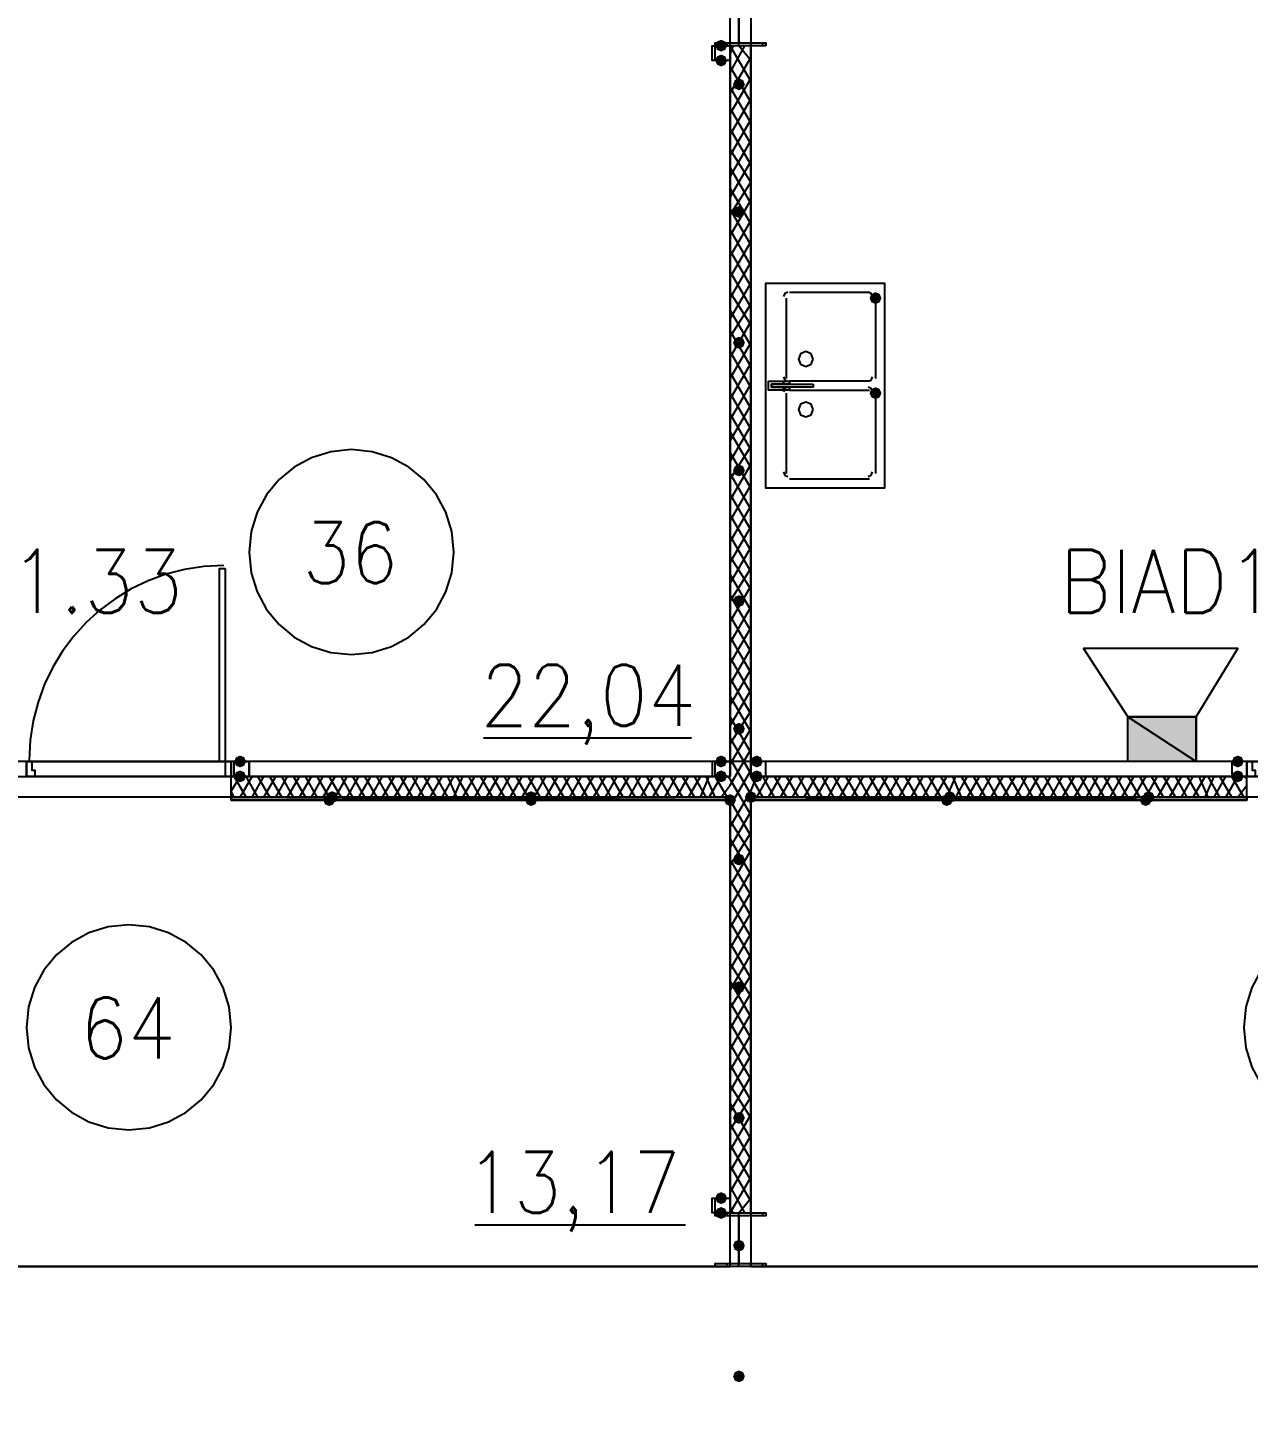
# Model space of a CAD drawing. Header units: millimetres. Extents: x 0 to 420, y 0 to 297.
# Drawn here: x 124.02 to 141.41, y 165.66 to 185.5 of the extents above; entities that cross this region are included whole.
import ezdxf

# ---------------------------------------------------------------- set-up
doc = ezdxf.new("R2010")
doc.units = ezdxf.units.MM
doc.layers.get('0').update_dxf_attribs({"linetype": 'CONTINUOUS'})
doc.styles.get("Standard").update_dxf_attribs({"font": 'STANDARD'})

msp = doc.modelspace()

# ---------------------------------------------------------------- hatches: boundary and pattern name
at = {"true_color": 0x000007}
for points in [[(133.985, 185.250667), (133.960129, 185.190871), (133.900333, 185.166), (133.840538, 185.190871), (133.815667, 185.250667), (133.840537, 185.310462), (133.900333, 185.335333), (133.960129, 185.310463)], [(133.985, 185.039), (133.960129, 184.979204), (133.900333, 184.954333), (133.840538, 184.979204), (133.815667, 185.039), (133.840537, 185.098796), (133.900333, 185.123667), (133.960129, 185.098796)], [(134.239, 184.700333), (134.214129, 184.640537), (134.154333, 184.615667), (134.094538, 184.640537), (134.069667, 184.700333), (134.094537, 184.760129), (134.154333, 184.785), (134.214129, 184.760129)], [(134.239, 182.88), (134.214129, 182.820204), (134.154333, 182.795333), (134.094538, 182.820204), (134.069667, 182.88), (134.094537, 182.939796), (134.154333, 182.964667), (134.214129, 182.939796)], [(136.186333, 181.652333), (136.161463, 181.592537), (136.101667, 181.567667), (136.041871, 181.592537), (136.017, 181.652333), (136.041871, 181.712129), (136.101667, 181.737), (136.161462, 181.712129)], [(134.239, 181.017333), (134.214129, 180.957537), (134.154333, 180.932667), (134.094538, 180.957537), (134.069667, 181.017333), (134.094537, 181.077129), (134.154333, 181.102), (134.214129, 181.077129)], [(136.186333, 180.297667), (136.161463, 180.237871), (136.101667, 180.213), (136.041871, 180.237871), (136.017, 180.297667), (136.041871, 180.357462), (136.101667, 180.382333), (136.161462, 180.357463)], [(134.239, 179.197), (134.214129, 179.137204), (134.154333, 179.112333), (134.094538, 179.137204), (134.069667, 179.197), (134.094537, 179.256796), (134.154333, 179.281667), (134.214129, 179.256796)], [(134.239, 177.334333), (134.214129, 177.274538), (134.154333, 177.249667), (134.094538, 177.274538), (134.069667, 177.334333), (134.094537, 177.394129), (134.154333, 177.419), (134.214129, 177.394129)], [(134.239, 175.514), (134.214129, 175.454204), (134.154333, 175.429333), (134.094538, 175.454204), (134.069667, 175.514), (134.094537, 175.573796), (134.154333, 175.598667), (134.214129, 175.573796)], [(127.127, 175.048333), (127.102129, 174.988537), (127.042333, 174.963667), (126.982538, 174.988537), (126.957667, 175.048333), (126.982537, 175.108129), (127.042333, 175.133), (127.102129, 175.108129)], [(133.985, 175.048333), (133.960129, 174.988537), (133.900333, 174.963667), (133.840538, 174.988537), (133.815667, 175.048333), (133.840537, 175.108129), (133.900333, 175.133), (133.960129, 175.108129)], [(134.493, 175.048333), (134.468129, 174.988537), (134.408333, 174.963667), (134.348537, 174.988537), (134.323667, 175.048333), (134.348537, 175.108129), (134.408333, 175.133), (134.468129, 175.108129)], [(141.351, 175.048333), (141.326129, 174.988537), (141.266333, 174.963667), (141.206538, 174.988537), (141.181667, 175.048333), (141.206537, 175.108129), (141.266333, 175.133), (141.326129, 175.108129)], [(127.127, 174.836667), (127.102129, 174.776871), (127.042333, 174.752), (126.982538, 174.776871), (126.957667, 174.836667), (126.982537, 174.896462), (127.042333, 174.921333), (127.102129, 174.896463)], [(133.985, 174.836667), (133.960129, 174.776871), (133.900333, 174.752), (133.840538, 174.776871), (133.815667, 174.836667), (133.840537, 174.896462), (133.900333, 174.921333), (133.960129, 174.896463)], [(134.493, 174.836667), (134.468129, 174.776871), (134.408333, 174.752), (134.348537, 174.776871), (134.323667, 174.836667), (134.348537, 174.896462), (134.408333, 174.921333), (134.468129, 174.896463)], [(141.351, 174.836667), (141.326129, 174.776871), (141.266333, 174.752), (141.206538, 174.776871), (141.181667, 174.836667), (141.206537, 174.896462), (141.266333, 174.921333), (141.326129, 174.896463)], [(134.239, 173.651333), (134.214129, 173.591537), (134.154333, 173.566667), (134.094538, 173.591537), (134.069667, 173.651333), (134.094537, 173.711129), (134.154333, 173.736), (134.214129, 173.711129)], [(134.239, 171.831), (134.214129, 171.771204), (134.154333, 171.746333), (134.094538, 171.771204), (134.069667, 171.831), (134.094537, 171.890796), (134.154333, 171.915667), (134.214129, 171.890796)], [(134.239, 169.968333), (134.214129, 169.908537), (134.154333, 169.883667), (134.094538, 169.908537), (134.069667, 169.968333), (134.094537, 170.028129), (134.154333, 170.053), (134.214129, 170.028129)], [(133.985, 168.825333), (133.960129, 168.765537), (133.900333, 168.740667), (133.840538, 168.765537), (133.815667, 168.825333), (133.840537, 168.885129), (133.900333, 168.91), (133.960129, 168.885129)], [(133.985, 168.613667), (133.960129, 168.553871), (133.900333, 168.529), (133.840538, 168.553871), (133.815667, 168.613667), (133.840537, 168.673462), (133.900333, 168.698333), (133.960129, 168.673463)], [(134.239, 168.148), (134.214129, 168.088204), (134.154333, 168.063333), (134.094538, 168.088204), (134.069667, 168.148), (134.094537, 168.207796), (134.154333, 168.232667), (134.214129, 168.207796)], [(134.239, 166.285333), (134.214129, 166.225537), (134.154333, 166.200667), (134.094538, 166.225537), (134.069667, 166.285333), (134.094537, 166.345129), (134.154333, 166.37), (134.214129, 166.345129)]]:
    msp.add_hatch(color=0, dxfattribs=at).paths.add_polyline_path(points, flags=0)
at = {"true_color": 0x000052}
h = msp.add_hatch(color=0, dxfattribs=at)
h.paths.add_polyline_path([(140.673668, 175.683333), (139.700001, 175.683333), (140.673668, 175.048333)], flags=0)
h.paths.add_polyline_path([(139.700001, 175.683333), (140.673668, 175.048333), (139.700001, 175.048333)], flags=0)
at = {"true_color": 0x0000fe}
for points in [[(128.439333, 174.540333), (128.414462, 174.480537), (128.354667, 174.455667), (128.294871, 174.480537), (128.27, 174.540333), (128.294871, 174.600129), (128.354667, 174.625), (128.414462, 174.600129)], [(131.275667, 174.540333), (131.250796, 174.480537), (131.191, 174.455667), (131.131204, 174.480537), (131.106333, 174.540333), (131.131204, 174.600129), (131.191, 174.625), (131.250796, 174.600129)], [(134.408333, 174.540333), (134.383463, 174.480537), (134.323667, 174.455667), (134.263871, 174.480537), (134.239, 174.540333), (134.263871, 174.600129), (134.323667, 174.625), (134.383462, 174.600129)], [(134.408333, 174.540333), (134.383463, 174.480537), (134.323667, 174.455667), (134.263871, 174.480537), (134.239, 174.540333), (134.263871, 174.600129), (134.323667, 174.625), (134.383462, 174.600129)], [(137.244667, 174.540333), (137.219796, 174.480537), (137.16, 174.455667), (137.100204, 174.480537), (137.075333, 174.540333), (137.100204, 174.600129), (137.16, 174.625), (137.219796, 174.600129)], [(140.081, 174.540333), (140.056129, 174.480537), (139.996333, 174.455667), (139.936538, 174.480537), (139.911667, 174.540333), (139.936537, 174.600129), (139.996333, 174.625), (140.056129, 174.600129)], [(128.397, 174.498), (128.372129, 174.438204), (128.312333, 174.413333), (128.252538, 174.438204), (128.227667, 174.498), (128.252537, 174.557796), (128.312333, 174.582667), (128.372129, 174.557796)], [(131.275667, 174.498), (131.250796, 174.438204), (131.191, 174.413333), (131.131204, 174.438204), (131.106333, 174.498), (131.131204, 174.557796), (131.191, 174.582667), (131.250796, 174.557796)], [(134.112, 174.498), (134.087129, 174.438204), (134.027333, 174.413333), (133.967538, 174.438204), (133.942667, 174.498), (133.967537, 174.557796), (134.027333, 174.582667), (134.087129, 174.557796)], [(134.112, 174.498), (134.087129, 174.438204), (134.027333, 174.413333), (133.967538, 174.438204), (133.942667, 174.498), (133.967537, 174.557796), (134.027333, 174.582667), (134.087129, 174.557796)], [(137.202333, 174.498), (137.177462, 174.438204), (137.117667, 174.413333), (137.057871, 174.438204), (137.033, 174.498), (137.057871, 174.557796), (137.117667, 174.582667), (137.177462, 174.557796)], [(140.038667, 174.498), (140.013796, 174.438204), (139.954, 174.413333), (139.894204, 174.438204), (139.869333, 174.498), (139.894204, 174.557796), (139.954, 174.582667), (140.013796, 174.557796)]]:
    msp.add_hatch(color=0, dxfattribs=at).paths.add_polyline_path(points, flags=0)
at = {"true_color": 0x000007}
h = msp.add_hatch(color=0, dxfattribs=at)
h.paths.add_polyline_path([(134.027333, 174.540333), (126.915333, 174.540333), (134.027333, 174.498)], flags=0)
h.paths.add_polyline_path([(126.915333, 174.540333), (134.027333, 174.498), (126.915333, 174.498)], flags=0)
h = msp.add_hatch(color=0, dxfattribs=at)
h.paths.add_polyline_path([(141.393333, 174.540333), (134.323667, 174.540333), (141.393333, 174.498)], flags=0)
h.paths.add_polyline_path([(134.323667, 174.540333), (141.393333, 174.498), (134.323667, 174.498)], flags=0)

# ---------------------------------------------------------------- linework, layer by layer
at = {"color": 0, "true_color": 0x000005}
msp.add_lwpolyline([(227.711001, 149.817666), (250.909667, 149.817666), (250.909667, 138.175999), (252.899334, 138.175999), (252.899334, 138.133666), (252.899334, 138.175999), (256.159001, 138.175999), (256.159001, 149.817666), (373.168334, 149.817666), (373.168334, 175.048333), (260.773334, 175.048333), (255.100667, 175.048333), (255.100667, 153.966333), (254.889001, 153.966333), (254.592667, 153.966333), (254.592667, 186.393666), (253.830667, 186.393666), (238.633001, 186.393666), (238.633001, 175.048333), (226.737334, 175.048333), (122.343335, 175.048333)], dxfattribs=at)
at = {"color": 0, "true_color": 0x000007}
for points in [[(134.027333, 174.836667), (134.027333, 185.970333), (117.432667, 185.970333), (117.432667, 174.836667)], [(134.535333, 185.250667), (133.815667, 185.250667), (133.815667, 185.293), (134.154333, 185.293), (134.154333, 185.928), (133.815667, 185.928), (133.815667, 185.970333), (134.535333, 185.970333), (134.535333, 185.928), (134.154333, 185.928), (134.154333, 185.293), (134.535333, 185.293)], [(134.323667, 185.970333), (134.323667, 174.836667), (151.426333, 174.836667), (151.426333, 185.970333)], [(134.027333, 185.039), (133.815667, 185.039), (133.815667, 185.250667), (134.027333, 185.250667), (134.027333, 185.039), (133.773333, 185.039), (133.773333, 185.250667), (134.027333, 185.250667)], [(136.228667, 181.821667), (136.228667, 178.985333), (136.228667, 178.943), (136.186333, 178.943), (134.577667, 178.943), (134.535333, 178.943), (134.535333, 178.985333), (134.535333, 181.821667), (134.535333, 181.864), (134.577667, 181.864), (136.186333, 181.864), (136.228667, 181.864)], [(135.212667, 180.7845), (135.181673, 180.85934), (135.106833, 180.890333), (135.031993, 180.85934), (135.001, 180.7845), (135.031993, 180.70966), (135.106833, 180.678667), (135.181673, 180.70966)], [(134.789333, 180.467), (134.789333, 180.424667), (134.62, 180.424667), (134.62, 180.382333), (134.789333, 180.382333), (134.789333, 180.34), (134.577667, 180.34), (134.577667, 180.467)], [(135.212667, 180.424667), (135.212667, 180.382333), (134.62, 180.382333), (134.62, 180.424667)], [(134.874, 180.467), (134.874, 180.424667), (134.789333, 180.424667), (134.789333, 180.467)], [(134.874, 180.34), (134.789333, 180.34), (134.789333, 180.382333), (134.874, 180.382333)], [(135.212667, 180.064833), (135.181673, 180.139673), (135.106833, 180.170667), (135.031993, 180.139673), (135.001, 180.064833), (135.031993, 179.989993), (135.106833, 179.959), (135.181673, 179.989993)], [(126.830667, 177.8), (126.830667, 175.048333), (126.746, 175.048333), (126.746, 177.8)], [(124.121333, 174.836667), (124.121333, 174.921333), (124.079, 174.921333), (124.079, 175.048333), (123.994333, 175.048333), (123.994333, 174.836667)], [(126.915333, 174.836667), (126.915333, 175.048333), (126.830667, 175.048333), (126.830667, 174.921333), (126.830667, 174.836667)], [(126.915333, 174.836667), (127.169333, 174.836667), (127.169333, 175.048333), (126.915333, 175.048333)], [(126.957667, 174.836667), (126.957667, 175.048333), (127.169333, 175.048333), (127.169333, 174.836667)], [(133.773333, 174.836667), (134.027333, 174.836667), (134.027333, 175.048333), (133.773333, 175.048333)], [(133.815667, 174.836667), (133.815667, 175.048333), (134.027333, 175.048333), (134.027333, 174.836667)], [(134.323667, 174.836667), (134.535333, 174.836667), (134.535333, 175.048333), (134.323667, 175.048333), (134.323667, 174.836667), (134.535333, 174.836667), (134.535333, 175.048333), (134.323667, 175.048333)], [(141.181667, 174.836667), (141.393333, 174.836667), (141.393333, 175.048333), (141.181667, 175.048333), (141.181667, 174.836667), (141.393333, 174.836667), (141.393333, 175.048333), (141.181667, 175.048333)], [(141.520333, 174.836667), (141.520333, 174.921333), (141.478, 174.921333), (141.478, 175.048333), (141.393333, 175.048333), (141.393333, 174.836667)], [(134.027333, 174.540333), (126.915333, 174.540333), (134.027333, 174.498)], [(126.915333, 174.540333), (134.027333, 174.498), (126.915333, 174.498)], [(126.915333, 174.498), (134.027333, 174.498), (134.027333, 174.540333), (126.915333, 174.540333)], [(126.915333, 174.498), (134.027333, 174.498), (134.027333, 174.540333), (126.915333, 174.540333)], [(141.393333, 174.540333), (134.323667, 174.540333), (141.393333, 174.498)], [(134.323667, 174.540333), (141.393333, 174.498), (134.323667, 174.498)], [(141.393333, 174.540333), (141.393333, 174.498), (134.323667, 174.498), (134.323667, 174.540333), (141.393333, 174.540333), (134.323667, 174.540333), (134.323667, 174.498), (141.393333, 174.498)], [(134.027333, 168.613667), (133.815667, 168.613667), (133.815667, 168.825333), (134.027333, 168.825333), (134.027333, 168.613667), (133.773333, 168.613667), (133.773333, 168.825333), (134.027333, 168.825333)], [(134.535333, 167.851667), (133.815667, 167.851667), (133.815667, 167.894), (134.154333, 167.894), (134.154333, 168.571333), (133.815667, 168.571333), (133.815667, 168.613667), (134.535333, 168.613667), (134.535333, 168.571333), (134.154333, 168.571333), (134.154333, 167.894), (134.535333, 167.894)]]:
    msp.add_lwpolyline(points, close=True, dxfattribs=at)
for points in [[(134.154333, 185.250667), (134.154333, 185.970333)], [(133.815667, 185.250667), (133.815667, 185.293)], [(133.985, 185.250667), (133.985, 185.293)], [(134.027333, 185.123667), (134.069667, 185.250667)], [(134.027333, 184.869667), (134.239, 185.250667)], [(134.323667, 184.742667), (134.027333, 185.250667)], [(134.027333, 185.250667), (134.027333, 174.836667)], [(134.323667, 174.836667), (134.323667, 185.250667), (134.027333, 185.250667)], [(134.323667, 185.039), (134.154333, 185.250667)], [(134.323667, 185.250667), (134.323667, 185.293)], [(134.493, 185.250667), (134.493, 185.293)], [(134.027333, 184.573333), (134.323667, 185.081333)], [(134.323667, 184.446333), (134.027333, 184.954333)], [(134.027333, 184.277), (134.323667, 184.785)], [(134.323667, 184.15), (134.027333, 184.658)], [(134.027333, 183.980667), (134.323667, 184.488667)], [(134.323667, 183.853667), (134.027333, 184.361667)], [(134.027333, 183.684333), (134.323667, 184.192333)], [(134.323667, 183.557333), (134.027333, 184.065333)], [(134.027333, 183.388), (134.323667, 183.896)], [(134.323667, 183.303333), (134.027333, 183.769)], [(134.027333, 183.091667), (134.323667, 183.599667)], [(134.323667, 183.007), (134.027333, 183.515)], [(134.027333, 182.837667), (134.323667, 183.303333)], [(134.323667, 182.710667), (134.027333, 183.218667)], [(134.027333, 182.541333), (134.323667, 183.049333)], [(134.323667, 182.414333), (134.027333, 182.922333)], [(134.027333, 182.245), (134.323667, 182.753)], [(134.323667, 182.118), (134.027333, 182.626)], [(134.027333, 181.948667), (134.323667, 182.456667)], [(134.323667, 181.821667), (134.027333, 182.329667)], [(134.027333, 181.652333), (134.323667, 182.160333)], [(134.323667, 181.525333), (134.027333, 182.033333)], [(134.027333, 181.356), (134.323667, 181.864)], [(134.323667, 181.271333), (134.027333, 181.737)], [(134.852833, 181.737), (134.807939, 181.718394), (134.789333, 181.6735)], [(134.831667, 180.509333), (134.831667, 181.652333)], [(134.874, 181.737), (136.017, 181.737)], [(136.059333, 181.6735), (136.040728, 181.718394), (135.995833, 181.737)], [(136.101667, 181.652333), (136.101667, 180.509333)], [(134.027333, 181.102), (134.323667, 181.567667)], [(134.323667, 180.975), (134.027333, 181.483)], [(134.027333, 180.805667), (134.323667, 181.313667)], [(134.323667, 180.678667), (134.027333, 181.186667)], [(134.027333, 180.509333), (134.323667, 181.017333)], [(134.323667, 180.382333), (134.027333, 180.890333)], [(134.027333, 180.213), (134.323667, 180.721)], [(134.323667, 180.086), (134.027333, 180.594)], [(134.027333, 179.916667), (134.323667, 180.424667)], [(134.789333, 180.5305), (134.807939, 180.485605), (134.852833, 180.467)], [(134.852833, 180.382333), (134.807939, 180.363728), (134.789333, 180.318833)], [(136.017, 180.467), (134.874, 180.467)], [(135.995833, 180.467), (136.040728, 180.485605), (136.059333, 180.5305)], [(136.059333, 180.318833), (136.040728, 180.363728), (135.995833, 180.382333)], [(134.323667, 179.789667), (134.027333, 180.297667)], [(134.831667, 179.154667), (134.831667, 180.297667)], [(134.874, 180.34), (136.017, 180.34)], [(136.101667, 180.297667), (136.101667, 179.154667)], [(134.027333, 179.620333), (134.323667, 180.128333)], [(134.323667, 179.493333), (134.027333, 180.001333)], [(134.027333, 179.324), (134.323667, 179.832)], [(134.323667, 179.239333), (134.027333, 179.747333)], [(130.090333, 178.032833), (130.060661, 178.327177), (129.975561, 178.601329), (129.840905, 178.849416), (129.662566, 179.065566), (129.446416, 179.243905), (129.198329, 179.378561), (128.924177, 179.463661), (128.629833, 179.493333), (128.33549, 179.463661), (128.061338, 179.378561), (127.813251, 179.243905), (127.597101, 179.065566), (127.418762, 178.849416), (127.284106, 178.601329), (127.199005, 178.327177), (127.169333, 178.032833)], [(134.027333, 179.07), (134.323667, 179.535667)], [(134.323667, 178.943), (134.027333, 179.451)], [(134.027333, 178.773667), (134.323667, 179.281667)], [(134.323667, 178.646667), (134.027333, 179.154667)], [(134.789333, 179.175833), (134.807939, 179.130939), (134.852833, 179.112333)], [(136.017, 179.07), (134.874, 179.07)], [(135.995833, 179.112333), (136.040728, 179.130939), (136.059333, 179.175833)], [(134.027333, 178.477333), (134.323667, 178.985333)], [(134.323667, 178.350333), (134.027333, 178.858333)], [(134.027333, 178.181), (134.323667, 178.689)], [(134.323667, 178.054), (134.027333, 178.562)], [(134.027333, 177.884667), (134.323667, 178.392667)], [(134.323667, 177.757667), (134.027333, 178.265667)], [(127.169333, 178.032833), (127.199005, 177.73849), (127.284106, 177.464338), (127.418762, 177.216251), (127.597101, 177.000101), (127.813251, 176.821762), (128.061338, 176.687106), (128.33549, 176.602005), (128.629833, 176.572333), (128.924177, 176.602005), (129.198329, 176.687106), (129.446416, 176.821762), (129.662566, 177.000101), (129.840905, 177.216251), (129.975561, 177.464338), (130.060661, 177.73849), (130.090333, 178.032833)], [(134.027333, 177.588333), (134.323667, 178.096333)], [(126.8095, 177.842333), (126.525991, 177.828018), (126.250673, 177.786), (125.984939, 177.717674), (125.730182, 177.624432), (125.487796, 177.50767), (125.259176, 177.368781), (125.045714, 177.209158), (124.848805, 177.030195), (124.669842, 176.833286), (124.510219, 176.619824), (124.37133, 176.391204), (124.254568, 176.148818), (124.161326, 175.894061), (124.093, 175.628327), (124.050982, 175.353009), (124.036667, 175.0695)], [(134.323667, 177.503667), (134.027333, 177.969333)], [(134.027333, 177.334333), (134.323667, 177.8)], [(134.323667, 177.207333), (134.027333, 177.715333)], [(134.027333, 177.038), (134.323667, 177.546)], [(134.323667, 176.911), (134.027333, 177.419)], [(134.027333, 176.741667), (134.323667, 177.249667)], [(134.323667, 176.614667), (134.027333, 177.122667)], [(134.027333, 176.445333), (134.323667, 176.953333)], [(134.323667, 176.318333), (134.027333, 176.826333)], [(134.027333, 176.149), (134.323667, 176.657)], [(134.323667, 176.022), (134.027333, 176.53)], [(134.027333, 175.852667), (134.323667, 176.360667)], [(134.323667, 175.725667), (134.027333, 176.233667)], [(134.027333, 175.556333), (134.323667, 176.064333)], [(134.323667, 175.471667), (134.027333, 175.979667)], [(134.027333, 175.302333), (134.323667, 175.768)], [(134.323667, 175.175333), (134.027333, 175.683333)], [(134.027333, 175.006), (134.323667, 175.514)], [(130.513667, 175.387), (133.477, 175.387)], [(134.323667, 174.879), (134.027333, 175.387)], [(123.994333, 174.921333), (123.994333, 175.048333), (125.476, 175.048333)], [(125.476, 175.048333), (126.915333, 175.048333), (126.915333, 174.921333)], [(134.027333, 174.709667), (134.323667, 175.217667)], [(134.323667, 174.582667), (134.027333, 175.090667)], [(141.393333, 174.921333), (141.393333, 175.048333), (142.875, 175.048333)], [(125.476, 174.836667), (123.994333, 174.836667), (123.994333, 174.921333)], [(126.915333, 174.921333), (126.915333, 174.836667), (125.476, 174.836667)], [(126.915333, 174.625), (127.042333, 174.836667)], [(126.915333, 174.540333), (126.915333, 174.836667)], [(126.915333, 174.540333), (126.915333, 174.836667)], [(134.027333, 174.836667), (126.915333, 174.836667)], [(127.127, 174.540333), (126.957667, 174.836667)], [(127.042333, 174.540333), (127.211667, 174.836667)], [(127.296333, 174.540333), (127.127, 174.836667)], [(127.211667, 174.540333), (127.381, 174.836667)], [(127.465667, 174.540333), (127.296333, 174.836667)], [(127.381, 174.540333), (127.550333, 174.836667)], [(127.635, 174.540333), (127.465667, 174.836667)], [(127.550333, 174.540333), (127.719667, 174.836667)], [(127.804333, 174.540333), (127.635, 174.836667)], [(127.719667, 174.540333), (127.889, 174.836667)], [(127.973667, 174.540333), (127.804333, 174.836667)], [(127.889, 174.540333), (128.058333, 174.836667)], [(128.143, 174.540333), (127.973667, 174.836667)], [(128.058333, 174.540333), (128.227667, 174.836667)], [(128.312333, 174.540333), (128.143, 174.836667)], [(128.227667, 174.540333), (128.397, 174.836667)], [(128.481667, 174.540333), (128.312333, 174.836667)], [(128.397, 174.540333), (128.566333, 174.836667)], [(128.651, 174.540333), (128.481667, 174.836667)], [(128.566333, 174.540333), (128.735667, 174.836667)], [(128.820333, 174.540333), (128.651, 174.836667)], [(128.735667, 174.540333), (128.905, 174.836667)], [(128.989667, 174.540333), (128.820333, 174.836667)], [(128.905, 174.540333), (129.074333, 174.836667)], [(129.159, 174.540333), (128.989667, 174.836667)], [(129.074333, 174.540333), (129.243667, 174.836667)], [(129.328333, 174.540333), (129.159, 174.836667)], [(129.243667, 174.540333), (129.413, 174.836667)], [(129.497667, 174.540333), (129.328333, 174.836667)], [(129.413, 174.540333), (129.582333, 174.836667)], [(129.667, 174.540333), (129.497667, 174.836667)], [(129.582333, 174.540333), (129.751667, 174.836667)], [(129.836333, 174.540333), (129.667, 174.836667)], [(129.751667, 174.540333), (129.921, 174.836667)], [(130.005667, 174.540333), (129.836333, 174.836667)], [(129.921, 174.540333), (130.090333, 174.836667)], [(130.132667, 174.540333), (130.005667, 174.836667)], [(130.090333, 174.540333), (130.217333, 174.836667)], [(130.302, 174.540333), (130.132667, 174.836667)], [(130.217333, 174.540333), (130.386667, 174.836667)], [(130.471333, 174.540333), (130.302, 174.836667)], [(130.386667, 174.540333), (130.556, 174.836667)], [(130.640667, 174.540333), (130.471333, 174.836667)], [(130.556, 174.540333), (130.725333, 174.836667)], [(130.81, 174.540333), (130.640667, 174.836667)], [(130.725333, 174.540333), (130.894667, 174.836667)], [(130.979333, 174.540333), (130.81, 174.836667)], [(130.894667, 174.540333), (131.064, 174.836667)], [(131.148667, 174.540333), (130.979333, 174.836667)], [(131.064, 174.540333), (131.233333, 174.836667)], [(131.318, 174.540333), (131.148667, 174.836667)], [(131.233333, 174.540333), (131.402667, 174.836667)], [(131.487333, 174.540333), (131.318, 174.836667)], [(131.402667, 174.540333), (131.572, 174.836667)], [(131.656667, 174.540333), (131.487333, 174.836667)], [(131.572, 174.540333), (131.741333, 174.836667)], [(131.826, 174.540333), (131.656667, 174.836667)], [(131.741333, 174.540333), (131.910667, 174.836667)], [(131.995333, 174.540333), (131.826, 174.836667)], [(131.910667, 174.540333), (132.08, 174.836667)], [(132.164667, 174.540333), (131.995333, 174.836667)], [(132.08, 174.540333), (132.249333, 174.836667)], [(132.334, 174.540333), (132.164667, 174.836667)], [(132.249333, 174.540333), (132.418667, 174.836667)], [(132.503333, 174.540333), (132.334, 174.836667)], [(132.418667, 174.540333), (132.588, 174.836667)], [(132.672667, 174.540333), (132.503333, 174.836667)], [(132.588, 174.540333), (132.757333, 174.836667)], [(132.842, 174.540333), (132.672667, 174.836667)], [(132.757333, 174.540333), (132.926667, 174.836667)], [(133.011333, 174.540333), (132.842, 174.836667)], [(132.926667, 174.540333), (133.096, 174.836667)], [(133.180667, 174.540333), (133.011333, 174.836667)], [(133.096, 174.540333), (133.265333, 174.836667)], [(133.35, 174.540333), (133.180667, 174.836667)], [(133.265333, 174.540333), (133.434667, 174.836667)], [(133.519333, 174.540333), (133.35, 174.836667)], [(133.434667, 174.540333), (133.604, 174.836667)], [(133.688667, 174.540333), (133.519333, 174.836667)], [(133.604, 174.540333), (133.731, 174.836667)], [(133.815667, 174.540333), (133.688667, 174.836667)], [(133.731, 174.540333), (133.900333, 174.836667)], [(133.985, 174.540333), (133.815667, 174.836667)], [(134.027333, 174.794333), (133.985, 174.836667)], [(134.027333, 174.413333), (134.323667, 174.921333)], [(134.323667, 174.625), (134.408333, 174.836667)], [(134.493, 174.540333), (134.323667, 174.836667)], [(141.393333, 174.836667), (134.323667, 174.836667)], [(134.408333, 174.540333), (134.577667, 174.836667)], [(134.662333, 174.540333), (134.493, 174.836667)], [(134.577667, 174.540333), (134.747, 174.836667)], [(134.831667, 174.540333), (134.662333, 174.836667)], [(134.747, 174.540333), (134.916333, 174.836667)], [(135.001, 174.540333), (134.831667, 174.836667)], [(134.916333, 174.540333), (135.085667, 174.836667)], [(135.170333, 174.540333), (135.001, 174.836667)], [(135.085667, 174.540333), (135.255, 174.836667)], [(135.339667, 174.540333), (135.170333, 174.836667)], [(135.255, 174.540333), (135.424333, 174.836667)], [(135.509, 174.540333), (135.339667, 174.836667)], [(135.424333, 174.540333), (135.593667, 174.836667)], [(135.678333, 174.540333), (135.509, 174.836667)], [(135.593667, 174.540333), (135.763, 174.836667)], [(135.847667, 174.540333), (135.678333, 174.836667)], [(135.763, 174.540333), (135.932333, 174.836667)], [(136.017, 174.540333), (135.847667, 174.836667)], [(135.932333, 174.540333), (136.101667, 174.836667)], [(136.186333, 174.540333), (136.017, 174.836667)], [(136.101667, 174.540333), (136.271, 174.836667)], [(136.355667, 174.540333), (136.186333, 174.836667)], [(136.271, 174.540333), (136.440333, 174.836667)], [(136.525, 174.540333), (136.355667, 174.836667)], [(136.440333, 174.540333), (136.609667, 174.836667)], [(136.694333, 174.540333), (136.525, 174.836667)], [(136.609667, 174.540333), (136.779, 174.836667)], [(136.863667, 174.540333), (136.694333, 174.836667)], [(136.779, 174.540333), (136.948333, 174.836667)], [(137.033, 174.540333), (136.863667, 174.836667)], [(136.948333, 174.540333), (137.117667, 174.836667)], [(137.202333, 174.540333), (137.033, 174.836667)], [(137.117667, 174.540333), (137.244667, 174.836667)], [(137.329333, 174.540333), (137.202333, 174.836667)], [(137.244667, 174.540333), (137.414, 174.836667)], [(137.498667, 174.540333), (137.329333, 174.836667)], [(137.414, 174.540333), (137.583333, 174.836667)], [(137.668, 174.540333), (137.498667, 174.836667)], [(137.583333, 174.540333), (137.752667, 174.836667)], [(137.837333, 174.540333), (137.668, 174.836667)], [(137.752667, 174.540333), (137.922, 174.836667)], [(138.006667, 174.540333), (137.837333, 174.836667)], [(137.922, 174.540333), (138.091333, 174.836667)], [(138.176, 174.540333), (138.006667, 174.836667)], [(138.091333, 174.540333), (138.260667, 174.836667)], [(138.345333, 174.540333), (138.176, 174.836667)], [(138.260667, 174.540333), (138.43, 174.836667)], [(138.514667, 174.540333), (138.345333, 174.836667)], [(138.43, 174.540333), (138.599333, 174.836667)], [(138.684, 174.540333), (138.514667, 174.836667)], [(138.599333, 174.540333), (138.768667, 174.836667)], [(138.853333, 174.540333), (138.684, 174.836667)], [(138.768667, 174.540333), (138.938, 174.836667)], [(139.022667, 174.540333), (138.853333, 174.836667)], [(138.938, 174.540333), (139.107333, 174.836667)], [(139.192, 174.540333), (139.022667, 174.836667)], [(139.107333, 174.540333), (139.276667, 174.836667)], [(139.361333, 174.540333), (139.192, 174.836667)], [(139.276667, 174.540333), (139.446, 174.836667)], [(139.530667, 174.540333), (139.361333, 174.836667)], [(139.446, 174.540333), (139.615333, 174.836667)], [(139.7, 174.540333), (139.530667, 174.836667)], [(139.615333, 174.540333), (139.784667, 174.836667)], [(139.869333, 174.540333), (139.7, 174.836667)], [(139.784667, 174.540333), (139.954, 174.836667)], [(140.038667, 174.540333), (139.869333, 174.836667)], [(139.954, 174.540333), (140.123333, 174.836667)], [(140.208, 174.540333), (140.038667, 174.836667)], [(140.123333, 174.540333), (140.292667, 174.836667)], [(140.377333, 174.540333), (140.208, 174.836667)], [(140.292667, 174.540333), (140.462, 174.836667)], [(140.546667, 174.540333), (140.377333, 174.836667)], [(140.462, 174.540333), (140.631333, 174.836667)], [(140.716, 174.540333), (140.546667, 174.836667)], [(140.631333, 174.540333), (140.800667, 174.836667)], [(140.843, 174.540333), (140.716, 174.836667)], [(140.800667, 174.540333), (140.927667, 174.836667)], [(141.012333, 174.540333), (140.843, 174.836667)], [(140.927667, 174.540333), (141.097, 174.836667)], [(141.181667, 174.540333), (141.012333, 174.836667)], [(141.097, 174.540333), (141.266333, 174.836667)], [(141.351, 174.540333), (141.181667, 174.836667)], [(141.393333, 174.794333), (141.351, 174.836667)], [(142.875, 174.836667), (141.393333, 174.836667), (141.393333, 174.921333)], [(141.393333, 174.540333), (141.393333, 174.836667)], [(141.393333, 174.540333), (141.393333, 174.836667)], [(126.957667, 174.540333), (126.915333, 174.625)], [(133.900333, 174.540333), (134.027333, 174.709667)], [(134.323667, 174.286333), (134.027333, 174.794333)], [(134.027333, 174.117), (134.323667, 174.625)], [(141.266333, 174.540333), (141.393333, 174.709667)], [(134.027333, 174.498), (126.915333, 174.498), (134.027333, 174.540333), (126.915333, 174.540333)], [(126.915333, 174.540333), (134.027333, 174.540333)], [(134.027333, 174.540333), (134.027333, 168.613667), (134.323667, 168.613667), (134.323667, 174.540333)], [(134.323667, 173.99), (134.027333, 174.498)], [(134.323667, 174.540333), (134.323667, 174.582667)], [(141.393333, 174.540333), (134.323667, 174.540333), (141.393333, 174.540333), (134.323667, 174.498)], [(134.323667, 174.540333), (141.393333, 174.540333)], [(134.027333, 173.820667), (134.323667, 174.328667)], [(134.323667, 173.736), (134.027333, 174.201667)], [(134.027333, 173.566667), (134.323667, 174.032333)], [(134.323667, 173.439667), (134.027333, 173.947667)], [(134.027333, 173.270333), (134.323667, 173.778333)], [(134.323667, 173.143333), (134.027333, 173.651333)], [(134.027333, 172.974), (134.323667, 173.482)], [(134.323667, 172.847), (134.027333, 173.355)], [(134.027333, 172.677667), (134.323667, 173.185667)], [(134.323667, 172.550667), (134.027333, 173.058667)], [(134.027333, 172.381333), (134.323667, 172.889333)], [(126.915333, 171.2595), (126.885661, 171.553844), (126.800561, 171.827996), (126.665905, 172.076083), (126.487566, 172.292232), (126.271416, 172.470572), (126.023329, 172.605228), (125.749177, 172.690328), (125.454833, 172.72), (125.16049, 172.690328), (124.886338, 172.605228), (124.638251, 172.470572), (124.422101, 172.292232), (124.243762, 172.076083), (124.109106, 171.827996), (124.024005, 171.553844), (123.994333, 171.2595)], [(134.323667, 172.254333), (134.027333, 172.762333)], [(144.272, 171.2595), (144.242328, 171.553844), (144.157228, 171.827996), (144.022572, 172.076083), (143.844232, 172.292232), (143.628083, 172.470572), (143.379996, 172.605228), (143.105844, 172.690328), (142.8115, 172.72), (142.517156, 172.690328), (142.243004, 172.605228), (141.994917, 172.470572), (141.778768, 172.292232), (141.600428, 172.076083), (141.465772, 171.827996), (141.380672, 171.553844), (141.351, 171.2595)], [(134.027333, 172.085), (134.323667, 172.593)], [(134.323667, 171.958), (134.027333, 172.466)], [(134.027333, 171.788667), (134.323667, 172.296667)], [(134.323667, 171.704), (134.027333, 172.169667)], [(134.027333, 171.534667), (134.323667, 172.000333)], [(134.323667, 171.407667), (134.027333, 171.915667)], [(134.027333, 171.238333), (134.323667, 171.746333)], [(134.323667, 171.111333), (134.027333, 171.619333)], [(134.027333, 170.942), (134.323667, 171.45)], [(123.994333, 171.2595), (124.024005, 170.965156), (124.109106, 170.691004), (124.243762, 170.442917), (124.422101, 170.226768), (124.638251, 170.048428), (124.886338, 169.913772), (125.16049, 169.828672), (125.454833, 169.799), (125.749177, 169.828672), (126.023329, 169.913772), (126.271416, 170.048428), (126.487566, 170.226768), (126.665905, 170.442917), (126.800561, 170.691004), (126.885661, 170.965156), (126.915333, 171.2595)], [(134.323667, 170.815), (134.027333, 171.323)], [(141.351, 171.2595), (141.380672, 170.965156), (141.465772, 170.691004), (141.600428, 170.442917), (141.778768, 170.226768), (141.994917, 170.048428), (142.243004, 169.913772), (142.517156, 169.828672), (142.8115, 169.799), (143.105844, 169.828672), (143.379996, 169.913772), (143.628083, 170.048428), (143.844232, 170.226768), (144.022572, 170.442917), (144.157228, 170.691004), (144.242328, 170.965156), (144.272, 171.2595)], [(134.027333, 170.645667), (134.323667, 171.153667)], [(134.323667, 170.518667), (134.027333, 171.026667)], [(134.027333, 170.349333), (134.323667, 170.857333)], [(134.323667, 170.222333), (134.027333, 170.730333)], [(134.027333, 170.053), (134.323667, 170.561)], [(134.323667, 169.968333), (134.027333, 170.434)], [(134.027333, 169.799), (134.323667, 170.264667)], [(134.323667, 169.672), (134.027333, 170.18)], [(134.027333, 169.502667), (134.323667, 170.010667)], [(134.323667, 169.375667), (134.027333, 169.883667)], [(134.027333, 169.206333), (134.323667, 169.714333)], [(134.323667, 169.079333), (134.027333, 169.587333)], [(134.027333, 168.91), (134.323667, 169.418)], [(134.323667, 168.783), (134.027333, 169.291)], [(134.027333, 168.613667), (134.323667, 169.121667)], [(134.239, 168.613667), (134.027333, 168.994667)], [(134.069667, 168.613667), (134.027333, 168.698333)], [(134.154333, 168.613667), (134.323667, 168.825333)], [(133.815667, 168.571333), (133.815667, 168.613667)], [(133.985, 168.571333), (133.985, 168.613667)], [(134.154333, 167.851667), (134.154333, 168.613667)], [(134.323667, 168.571333), (134.323667, 168.613667)], [(134.493, 168.571333), (134.493, 168.613667)], [(130.386667, 168.444333), (133.392333, 168.444333)], [(133.815667, 167.851667), (133.815667, 167.894)], [(133.985, 167.851667), (133.985, 167.894)], [(134.323667, 167.851667), (134.323667, 167.894)], [(134.493, 167.851667), (134.493, 167.894)]]:
    msp.add_lwpolyline(points, dxfattribs=at)
at = {"color": 0, "true_color": 0x000052}
msp.add_lwpolyline([(140.673668, 175.683333), (140.673668, 175.048333), (139.700001, 175.048333), (139.700001, 175.683333), (140.673668, 175.683333), (141.266334, 176.656999), (139.065001, 176.656999), (139.700001, 175.683333)], dxfattribs=at)
for points in [[(140.673668, 175.683333), (139.700001, 175.683333), (140.673668, 175.048333)], [(139.700001, 175.683333), (140.673668, 175.048333), (139.700001, 175.048333)]]:
    msp.add_lwpolyline(points, close=True, dxfattribs=at)
at = {"color": 0, "true_color": 0x0000ab}
for points in [[(117.432667, 167.851667), (134.027333, 167.851667), (134.027333, 174.540333), (117.432667, 174.540333)], [(151.426333, 174.540333), (134.323667, 174.540333), (134.323667, 167.851667), (151.426333, 167.851667)]]:
    msp.add_lwpolyline(points, close=True, dxfattribs=at)
at = {"color": 0, "true_color": 0x000008}
msp.add_lwpolyline([(238.887, 157.014333), (238.887, 167.851667), (117.432667, 167.851667), (117.432667, 157.014333)], close=True, dxfattribs=at)

# ---------------------------------------------------------------- texts
at = {"color": 0, "true_color": 0x000007, "attachment_point": 1}
for s, insert, char_height, width in [('36', (127.931339, 178.460366), 0.872032, 1.06581688), ('BIAD1.33', (121.369672, 178.06654), 0.90154, 4.70804214), ('BIAD1.32', (138.726339, 178.06654), 0.90154, 4.70804214), ('22,04', (130.471339, 176.428362), 0.872032, 2.85832715), ('64', (124.756339, 171.687032), 0.872032, 1.16270936), ('13,17', (130.259672, 169.485702), 0.872032, 2.37386489)]:
    msp.add_mtext(s, dxfattribs=dict(at, insert=insert, char_height=char_height, width=width))

doc.saveas('drawing.dxf')
